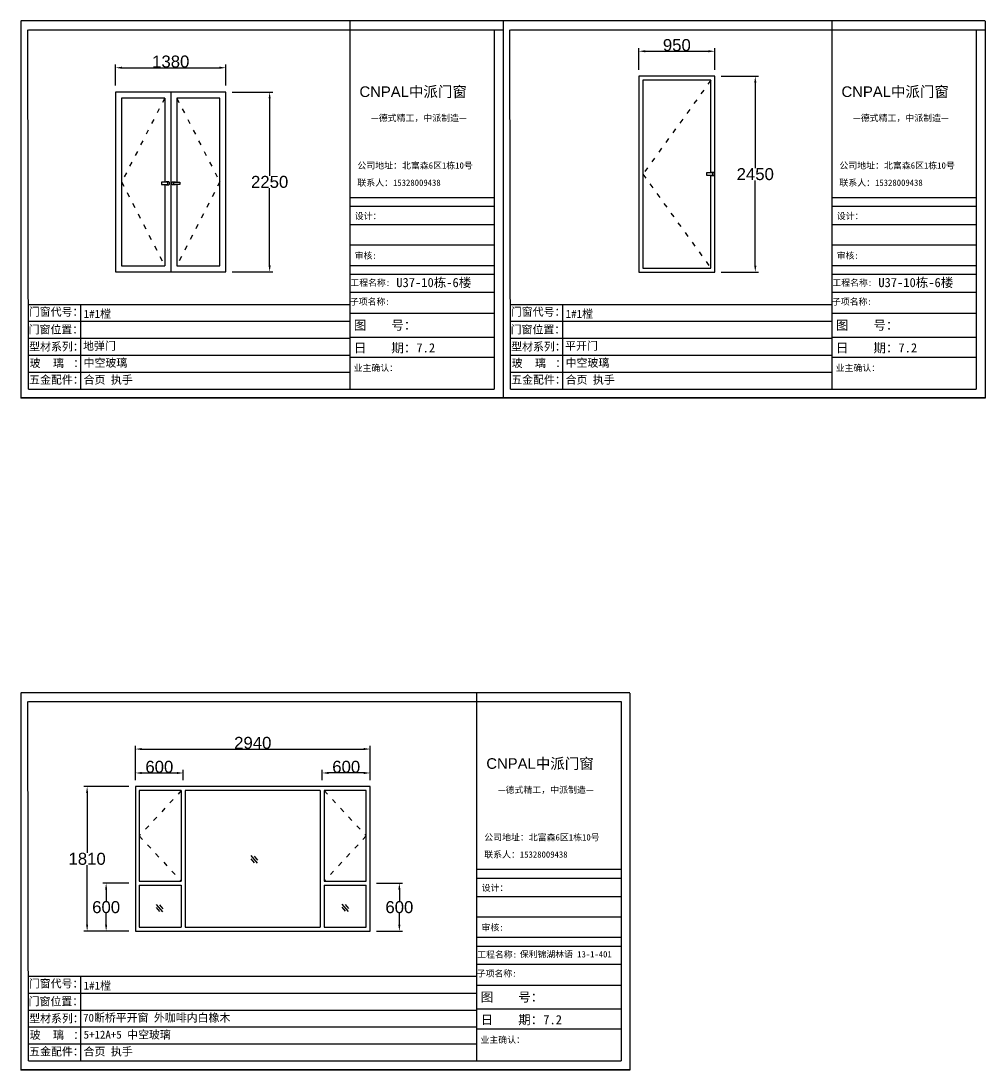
# Model space of a CAD drawing. Header units: inches. Extents: x -138455 to 599497, y -747149 to 13167.
# Drawn here: x 202833 to 214903, y -242050 to -228921 of the extents above; entities that cross this region are included whole.
import ezdxf

# ---------------------------------------------------------------- set-up
doc = ezdxf.new("R2010")
doc.units = ezdxf.units.IN
doc.header["$MEASUREMENT"] = 0
doc.header["$PDMODE"] = 35
doc.header["$PDSIZE"] = -3
doc.linetypes.add('ACAD_ISO03W100', pattern=[30, 12, -18])
doc.layers.add('0 @ 1', color=7, linetype='Continuous')
doc.styles.add('Annotative', font='arialbd.ttf')
doc.styles.add('MtXpl_', font='')
doc.styles.add('MtXpl__1', font='')
doc.styles.get("Standard").update_dxf_attribs({"font": 'arial.ttf'})
doc.styles.get('MtXpl_').set_extended_font_data('SimSun')
doc.styles.get('MtXpl__1').set_extended_font_data('SimSun', bold=True)
doc.dimstyles.get("Standard").update_dxf_attribs({"dimtxt": 80, "dimasz": 70, "dimexe": 40, "dimexo": 80, "dimgap": 0, "dimtad": 1, "dimtih": 1, "dimtoh": 1, "dimdec": 0, "dimzin": 0, "dimdsep": 46, "dimtxsty": 'Standard', "dimcen": 0.09, "dimadec": 0, "dimazin": 0, "dimtfac": 1, "dimtdec": 0, "dimtofl": 0, "dimtmove": 0, "dimatfit": 3, "dimfxl": 0, "dimtolj": 1, "dimtzin": 0, "dimarcsym": 0})

# ---------------------------------------------------------------- blocks, each defined once
blk = doc.blocks.new('*D620')
at = {"color": 0, "lineweight": -2, "transparency": 16777216}
for p, q in [((205478, -229810), (205986, -229810)), ((205946, -229890), (205946, -230859)), ((205946, -231980), (205946, -231012)), ((205478, -232060), (205986, -232060))]:
    blk.add_line(p, q, dxfattribs=at)
at = {"color": 0, "transparency": 16777216}
for points in [[(205933, -229890), (205959, -229890), (205946, -229810)], [(205933, -231980), (205959, -231980), (205946, -232060)]]:
    blk.add_solid(points, dxfattribs=at)
at = {"layer": 'Defpoints', "color": 0, "transparency": 16777216}
for p in [(205398, -229810), (205398, -232060), (205946, -232060)]:
    blk.add_point(p, dxfattribs=at)
at = {"color": 0, "transparency": 16777216, "insert": (205946, -230935), "char_height": 150, "attachment_point": 5}
blk.add_mtext('\\A1;2250', dxfattribs=at)
blk = doc.blocks.new('*D621')
at = {"color": 0, "lineweight": -2, "transparency": 16777216}
for p, q in [((204018, -229730), (204018, -229466)), ((205398, -229730), (205398, -229466)), ((204098, -229506), (205318, -229506))]:
    blk.add_line(p, q, dxfattribs=at)
at = {"color": 0, "transparency": 16777216}
for points in [[(204098, -229492), (204098, -229519), (204018, -229506)], [(205318, -229492), (205318, -229519), (205398, -229506)]]:
    blk.add_solid(points, dxfattribs=at)
at = {"layer": 'Defpoints', "color": 0, "transparency": 16777216}
for p in [(205398, -229506), (204018, -229810), (205398, -229810)]:
    blk.add_point(p, dxfattribs=at)
at = {"color": 0, "transparency": 16777216, "insert": (204708, -229429), "char_height": 150, "attachment_point": 5}
blk.add_mtext('\\A1;1380', dxfattribs=at)
blk = doc.blocks.new('*D622')
at = {"color": 0, "lineweight": -2, "transparency": 16777216}
for p, q in [((211599, -229613), (212066, -229613)), ((212026, -229693), (212026, -230762)), ((212026, -231983), (212026, -230915)), ((211599, -232063), (212066, -232063))]:
    blk.add_line(p, q, dxfattribs=at)
at = {"color": 0, "transparency": 16777216}
for points in [[(212013, -229693), (212040, -229693), (212026, -229613)], [(212013, -231983), (212040, -231983), (212026, -232063)]]:
    blk.add_solid(points, dxfattribs=at)
at = {"layer": 'Defpoints', "color": 0, "transparency": 16777216}
for p in [(211519, -229613), (211519, -232063), (212026, -232063)]:
    blk.add_point(p, dxfattribs=at)
at = {"color": 0, "transparency": 16777216, "insert": (212026, -230838), "char_height": 150, "attachment_point": 5}
blk.add_mtext('\\A1;2450', dxfattribs=at)
blk = doc.blocks.new('*D623')
at = {"color": 0, "lineweight": -2, "transparency": 16777216}
for p, q in [((210569, -229533), (210569, -229259)), ((210649, -229299), (211439, -229299)), ((211519, -229533), (211519, -229259))]:
    blk.add_line(p, q, dxfattribs=at)
at = {"color": 0, "transparency": 16777216}
for points in [[(210649, -229286), (210649, -229313), (210569, -229299)], [(211439, -229286), (211439, -229313), (211519, -229299)]]:
    blk.add_solid(points, dxfattribs=at)
at = {"layer": 'Defpoints', "color": 0, "transparency": 16777216}
for p in [(211519, -229299), (210569, -229613), (211519, -229613)]:
    blk.add_point(p, dxfattribs=at)
at = {"color": 0, "transparency": 16777216, "insert": (211044, -229223), "char_height": 150, "attachment_point": 5}
blk.add_mtext('\\A1;950', dxfattribs=at)
blk = doc.blocks.new('*D628')
at = {"color": 0, "lineweight": -2, "transparency": 16777216}
for p, q in [((204265, -238422), (204265, -238292)), ((204865, -238422), (204865, -238292)), ((204345, -238332), (204785, -238332))]:
    blk.add_line(p, q, dxfattribs=at)
at = {"color": 0, "transparency": 16777216}
for points in [[(204345, -238319), (204345, -238346), (204265, -238332)], [(204785, -238319), (204785, -238346), (204865, -238332)]]:
    blk.add_solid(points, dxfattribs=at)
at = {"layer": 'Defpoints', "color": 0, "transparency": 16777216}
for p in [(204865, -238332), (204265, -238502), (204865, -238502)]:
    blk.add_point(p, dxfattribs=at)
at = {"color": 0, "transparency": 16777216, "insert": (204565, -238256), "char_height": 150, "attachment_point": 5}
blk.add_mtext('\\A1;600', dxfattribs=at)
blk = doc.blocks.new('*D629')
at = {"color": 0, "lineweight": -2, "transparency": 16777216}
for p, q in [((206605, -238422), (206605, -238292)), ((207205, -238422), (207205, -238292)), ((207125, -238332), (206685, -238332))]:
    blk.add_line(p, q, dxfattribs=at)
at = {"color": 0, "transparency": 16777216}
for points in [[(206685, -238319), (206685, -238346), (206605, -238332)], [(207125, -238319), (207125, -238346), (207205, -238332)]]:
    blk.add_solid(points, dxfattribs=at)
at = {"layer": 'Defpoints', "color": 0, "transparency": 16777216}
for p in [(206605, -238332), (206605, -238502), (207205, -238502)]:
    blk.add_point(p, dxfattribs=at)
at = {"color": 0, "transparency": 16777216, "insert": (206905, -238256), "char_height": 150, "attachment_point": 5}
blk.add_mtext('\\A1;600', dxfattribs=at)
blk = doc.blocks.new('123as')
at = {"color": 0}
for p, q in [((90189, 51387), (90252, 51462)), ((90194, 51330), (90312, 51470)), ((90251, 51335), (90314, 51410))]:
    blk.add_line(p, q, dxfattribs=at)
blk = doc.blocks.new('*D630')
at = {"color": 0, "lineweight": -2, "transparency": 16777216}
for p, q in [((207285, -239712), (207610, -239712)), ((207570, -239792), (207570, -239936)), ((207570, -240232), (207570, -240089)), ((207285, -240312), (207610, -240312))]:
    blk.add_line(p, q, dxfattribs=at)
at = {"color": 0, "transparency": 16777216}
for points in [[(207557, -239792), (207584, -239792), (207570, -239712)], [(207557, -240232), (207584, -240232), (207570, -240312)]]:
    blk.add_solid(points, dxfattribs=at)
at = {"layer": 'Defpoints', "color": 0, "transparency": 16777216}
for p in [(207205, -239712), (207205, -240312), (207570, -240312)]:
    blk.add_point(p, dxfattribs=at)
at = {"color": 0, "transparency": 16777216, "insert": (207570, -240012), "char_height": 150, "attachment_point": 5}
blk.add_mtext('\\A1;600', dxfattribs=at)
blk = doc.blocks.new('*D631')
at = {"color": 0, "lineweight": -2, "transparency": 16777216}
for p, q in [((204185, -239712), (203859, -239712)), ((203899, -239792), (203899, -239936)), ((203899, -240232), (203899, -240089)), ((204185, -240312), (203859, -240312))]:
    blk.add_line(p, q, dxfattribs=at)
at = {"color": 0, "transparency": 16777216}
for points in [[(203886, -239792), (203912, -239792), (203899, -239712)], [(203886, -240232), (203912, -240232), (203899, -240312)]]:
    blk.add_solid(points, dxfattribs=at)
at = {"layer": 'Defpoints', "color": 0, "transparency": 16777216}
for p in [(204265, -239712), (203899, -240312), (204265, -240312)]:
    blk.add_point(p, dxfattribs=at)
at = {"color": 0, "transparency": 16777216, "insert": (203899, -240012), "char_height": 150, "attachment_point": 5}
blk.add_mtext('\\A1;600', dxfattribs=at)
blk = doc.blocks.new('*D632')
at = {"color": 0, "lineweight": -2, "transparency": 16777216}
for p, q in [((204265, -238422), (204265, -237993)), ((204345, -238033), (207125, -238033)), ((207205, -238422), (207205, -237993))]:
    blk.add_line(p, q, dxfattribs=at)
at = {"color": 0, "transparency": 16777216}
for points in [[(204345, -238019), (204345, -238046), (204265, -238033)], [(207125, -238019), (207125, -238046), (207205, -238033)]]:
    blk.add_solid(points, dxfattribs=at)
at = {"layer": 'Defpoints', "color": 0, "transparency": 16777216}
for p in [(207205, -238033), (204265, -238502), (207205, -238502)]:
    blk.add_point(p, dxfattribs=at)
at = {"color": 0, "transparency": 16777216, "insert": (205735, -237956), "char_height": 150, "attachment_point": 5}
blk.add_mtext('\\A1;2940', dxfattribs=at)
blk = doc.blocks.new('*D633')
at = {"color": 0, "lineweight": -2, "transparency": 16777216}
for p, q in [((204185, -238502), (203621, -238502)), ((203661, -238582), (203661, -239331)), ((203661, -240232), (203661, -239484)), ((204185, -240312), (203621, -240312))]:
    blk.add_line(p, q, dxfattribs=at)
at = {"color": 0, "transparency": 16777216}
for points in [[(203648, -238582), (203674, -238582), (203661, -238502)], [(203648, -240232), (203674, -240232), (203661, -240312)]]:
    blk.add_solid(points, dxfattribs=at)
at = {"layer": 'Defpoints', "color": 0, "transparency": 16777216}
for p in [(204265, -238502), (203661, -240312), (204265, -240312)]:
    blk.add_point(p, dxfattribs=at)
at = {"color": 0, "transparency": 16777216, "insert": (203661, -239407), "char_height": 150, "attachment_point": 5}
blk.add_mtext('\\A1;1810', dxfattribs=at)

msp = doc.modelspace()

# ---------------------------------------------------------------- linework, layer by layer
for p, q in [((208867.7, -228920.5), (202832.8, -228920.5)), ((202832.8, -228924), (202832.8, -233641.7)), ((206948, -228920.5), (206948, -233526.9)), ((214902.6, -228920.5), (208867.7, -228920.5)), ((208867.7, -228924), (208867.7, -233641.7)), ((208867.7, -228924), (208867.7, -233641.7)), ((212982.9, -228920.5), (212982.9, -233526.9)), ((214902.6, -228924), (214902.6, -233641.7)), ((202927.6, -233526.9), (202919.2, -229031.3)), ((202927.2, -229031.3), (208867.7, -229031.3)), ((208756.9, -229034.8), (208756.9, -233530.5)), ((208962.5, -233526.9), (208954.2, -229031.3)), ((208962.1, -229031.3), (214902.6, -229031.3)), ((214791.8, -229034.8), (214791.8, -233530.5)), ((204632.6, -229885.4), (204632.6, -230939.2)), ((204707.6, -229810.4), (204707.6, -232060.4)), ((204782.6, -229885.4), (204782.6, -230939.2)), ((204632.6, -230966.4), (204632.6, -231985.4)), ((204782.6, -230966.4), (204782.6, -231985.4)), ((206948, -231129.2), (208756.9, -231129.2)), ((212982.9, -231129.2), (214791.8, -231129.2)), ((206948, -231240), (208756.9, -231240)), ((212982.9, -231240), (214791.8, -231240)), ((206948, -231468.5), (208756.9, -231468.5)), ((212982.9, -231468.5), (214791.8, -231468.5)), ((206948, -231722.5), (208756.9, -231722.5)), ((212982.9, -231722.5), (214791.8, -231722.5)), ((206948, -231980.5), (208756.9, -231980.5)), ((212982.9, -231980.5), (214791.8, -231980.5)), ((206948, -232091.3), (208756.9, -232091.3)), ((212982.9, -232091.3), (214791.8, -232091.3)), ((206948, -232315.4), (208756.9, -232315.4)), ((212982.9, -232315.4), (214791.8, -232315.4)), ((202927.2, -232467.7), (206948, -232467.7)), ((203576.3, -232467.7), (203576.3, -233526.9)), ((208962.1, -232467.7), (212982.9, -232467.7)), ((209611.2, -232467.7), (209611.2, -233526.9)), ((206948, -232578), (208756.9, -232578)), ((212982.9, -232578), (214791.8, -232578)), ((202927.2, -232679.5), (206948, -232679.5)), ((208962.1, -232679.5), (212982.9, -232679.5)), ((202927.2, -232891.4), (206948, -232891.4)), ((206948, -232876.2), (208756.9, -232876.2)), ((208962.1, -232891.4), (212982.9, -232891.4)), ((212982.9, -232876.2), (214791.8, -232876.2)), ((202927.2, -233103.2), (206948, -233103.2)), ((206948, -233127.4), (208756.9, -233127.4)), ((208962.1, -233103.2), (212982.9, -233103.2)), ((212982.9, -233127.4), (214791.8, -233127.4)), ((202927.2, -233315.1), (206948, -233315.1)), ((208962.1, -233315.1), (212982.9, -233315.1)), ((202927.6, -233526.9), (208756.9, -233526.9)), ((208962.5, -233526.9), (214791.8, -233526.9)), ((202832.8, -233638.2), (208867.7, -233638.2)), ((208867.7, -233638.2), (202832.8, -233638.2)), ((208867.7, -233641.7), (202832.8, -233641.7)), ((203576.3, -233638.2), (203576.3, -233641.7)), ((208867.7, -233638.2), (214902.6, -233638.2)), ((214902.6, -233638.2), (208867.7, -233638.2)), ((214902.6, -233641.7), (208867.7, -233641.7)), ((209611.2, -233638.2), (209611.2, -233641.7)), ((210456, -237328.7), (202832.8, -237328.7)), ((202832.8, -237332.2), (202832.8, -242049.9)), ((208536.3, -237328.7), (208536.3, -241935.2)), ((210456, -237332.2), (210456, -242049.9)), ((202927.6, -241935.2), (202919.2, -237439.5)), ((202927.2, -237439.5), (210345.2, -237439.5)), ((210345.2, -237439.5), (210345.2, -241935.2)), ((207204.6, -238502.4), (204264.6, -238502.4)), ((204264.6, -238502.4), (204264.6, -240312.4)), ((204839.6, -238552.4), (204839.6, -239687.4)), ((204889.6, -238552.4), (204889.6, -240262.4)), ((206579.6, -238552.4), (206579.6, -240262.4)), ((206629.6, -238552.4), (206629.6, -239687.4)), ((207204.6, -240312.4), (207204.6, -238502.4)), ((208536.3, -239537.4), (210345.2, -239537.4)), ((204314.6, -239687.4), (204839.6, -239687.4)), ((204314.6, -239737.4), (204839.6, -239737.4)), ((204839.6, -239737.4), (204839.6, -240262.4)), ((206629.6, -239687.4), (207154.6, -239687.4)), ((206629.6, -239737.4), (207154.6, -239737.4)), ((206629.6, -239737.4), (206629.6, -240262.4)), ((208536.3, -239648.2), (210345.2, -239648.2)), ((208536.3, -239876.7), (210345.2, -239876.7)), ((208536.3, -240130.7), (210345.2, -240130.7)), ((204264.6, -240312.4), (207204.6, -240312.4)), ((208536.3, -240388.7), (210345.2, -240388.7)), ((208536.3, -240499.5), (210345.2, -240499.5)), ((208536.3, -240723.6), (210345.2, -240723.6)), ((202927.2, -240875.9), (208536.3, -240875.9)), ((203576.3, -240875.9), (203576.3, -241935.2)), ((208536.3, -240986.2), (210345.2, -240986.2)), ((202927.2, -241087.8), (208536.3, -241087.8)), ((202927.2, -241299.6), (208536.3, -241299.6)), ((208536.3, -241284.4), (210345.2, -241284.4)), ((202927.2, -241511.5), (208536.3, -241511.5)), ((208536.3, -241535.6), (210345.2, -241535.6)), ((202927.2, -241723.3), (208536.3, -241723.3)), ((202927.6, -241935.2), (210345.2, -241935.2)), ((202832.8, -242046.4), (210456, -242046.4)), ((210456, -242046.4), (202832.8, -242046.4)), ((210456, -242049.9), (202832.8, -242049.9)), ((203576.3, -242046.4), (203576.3, -242049.9))]:
    msp.add_line(p, q)
for points in [[(210568.9, -232063.2), (211518.9, -232063.2), (211518.9, -229613.2), (210568.9, -229613.2)], [(204017.6, -232060.4), (205397.6, -232060.4), (205397.6, -229810.4), (204017.6, -229810.4)], [(204672.2, -230966.4), (204672.2, -230966.4), (204672.2, -230939.2), (204672.2, -230939.2), (204594.1, -230939.2), (204594.1, -230939.2), (204594.1, -230966.4), (204594.1, -230966.4)], [(204744.6, -230966.4), (204744.6, -230966.4), (204744.6, -230939.2), (204744.6, -230939.2), (204822.8, -230939.2), (204822.8, -230939.2), (204822.8, -230966.4), (204822.8, -230966.4)], [(211493.9, -230850), (211493.9, -230850), (211493.9, -230822.7), (211493.9, -230822.7), (211415.8, -230822.7), (211415.8, -230822.7), (211415.8, -230850), (211415.8, -230850)]]:
    msp.add_lwpolyline(points, close=True)
for points in [[(211468.9, -230822.7), (211468.9, -229663.2), (210618.9, -229663.2), (210618.9, -232013.2), (211468.9, -232013.2), (211468.9, -230850)], [(204632.6, -229885.4), (204092.6, -229885.4), (204092.6, -231985.4), (204632.6, -231985.4)], [(204782.6, -231985.4), (205322.6, -231985.4), (205322.6, -229885.4), (204782.6, -229885.4)], [(204839.6, -238552.4), (204314.6, -238552.4), (204314.6, -239687.4)], [(206579.6, -238552.4), (204889.6, -238552.4)], [(207154.6, -239687.4), (207154.6, -238552.4), (206629.6, -238552.4)], [(204314.6, -239737.4), (204314.6, -240262.4), (204839.6, -240262.4)], [(206629.6, -240262.4), (207154.6, -240262.4), (207154.6, -239737.4)], [(204889.6, -240262.4), (206579.6, -240262.4)]]:
    msp.add_lwpolyline(points)
at = {"linetype": 'ACAD_ISO03W100', "ltscale": 5}
for points in [[(211468.9, -229663.2), (210618.9, -230838.2), (211468.9, -232013.2)], [(204632.6, -229885.4), (204092.6, -230935.4), (204632.6, -231985.4)], [(204782.6, -229885.4), (205322.6, -230935.4), (204782.6, -231985.4)], [(204839.6, -238553.4), (204314.6, -239119.9), (204839.6, -239687.4)], [(206629.6, -238552.4), (207154.6, -239119.9), (206629.6, -239687.4)]]:
    msp.add_lwpolyline(points, dxfattribs=at)
for points in [[(204650.4, -230966.4), (204650.4, -230972.5), (204680.1, -230972.5, 0.4142136), (204694.1, -230958.5), (204694.1, -230946.7, 0.4142136), (204680.1, -230932.7), (204650.4, -230932.7), (204650.4, -230939.2)], [(204766.4, -230966.4), (204766.4, -230972.5), (204736.8, -230972.5, -0.4142136), (204722.8, -230958.5), (204722.8, -230946.7, -0.4142136), (204736.8, -230932.7), (204766.4, -230932.7), (204766.4, -230939.2)], [(211472.1, -230850), (211472.1, -230856.1), (211501.8, -230856.1, 0.4142136), (211515.8, -230842.1), (211515.8, -230830.2, 0.4142136), (211501.8, -230816.2), (211472.1, -230816.2), (211472.1, -230822.7)]]:
    msp.add_lwpolyline(points, format="xyb")

# ---------------------------------------------------------------- block references
at = {"xscale": -0.6684526412304121, "yscale": 0.6684526412304121, "zscale": 0.6684526412304121}
for p in [(266084, -273772.2), (264900.5, -274382), (267224.1, -274377.9)]:
    msp.add_blockref('123as', p, dxfattribs=at)

# ---------------------------------------------------------------- texts
for p in [(207070.7, -229872), (213105.7, -229872), (208659, -238280.3)]:
    msp.add_text('CNPAL', height=132.94).set_placement(p)
for s, height, style, p in [('中派门窗', 132.94, 'MtXpl_', (207690, -229872)), ('中派门窗', 132.94, 'MtXpl_', (213724.9, -229872)), ('—德式精工，中派制造—', 79.764, 'MtXpl_', (207214.8, -230174.7)), ('—德式精工，中派制造—', 79.764, 'MtXpl_', (213249.7, -230174.7)), ('公司地址：北富森6区1栋10号', 79.764, 'MtXpl_', (207044.3, -230769.3)), ('公司地址：北富森6区1栋10号', 79.764, 'MtXpl_', (213079.2, -230769.3)), ('联系人：15328009438', 79.764, 'MtXpl_', (207044.3, -230984.5)), ('联系人：15328009438', 79.764, 'MtXpl_', (213079.2, -230984.5)), ('设计：', 79.27, 'MtXpl_', (207012.3, -231401.2)), ('设计：', 79.27, 'MtXpl_', (213047.2, -231401.2)), ('审核:', 79.27, 'MtXpl_', (207010.8, -231896.7)), ('审核:', 79.27, 'MtXpl_', (213045.7, -231896.7)), ('U37-10栋-6楼 ', 114.86, 'MtXpl_', (207531.8, -232251.3)), ('U37-10栋-6楼 ', 114.86, 'MtXpl_', (213566.7, -232251.3)), ('工程名称:', 79.27, 'MtXpl_', (206956.8, -232236.1)), ('工程名称:', 79.27, 'MtXpl_', (212991.7, -232236.1)), ('子项名称:', 79.27, 'MtXpl_', (206950.8, -232473.1)), ('子项名称:', 79.27, 'MtXpl_', (212985.7, -232473.1)), ('1#1樘', 100.15, 'MtXpl__1', (203618.7, -232635.9)), ('1#1樘', 100.15, 'MtXpl__1', (209653.6, -232635.9)), ('图    号：', 114.86, 'MtXpl_', (207000.7, -232785.1)), ('图    号：', 114.86, 'MtXpl_', (213035.7, -232785.1)), ('地弹门', 100.15, 'MtXpl__1', (203610.5, -233037.2)), ('日    期：7.2', 114.86, 'MtXpl_', (207000.7, -233068.7)), ('平开门', 100.15, 'MtXpl__1', (209645.4, -233037.2)), ('日    期：7.2', 114.86, 'MtXpl_', (213035.7, -233068.7)), ('中空玻璃', 100.15, 'MtXpl__1', (203617.1, -233249.1)), ('中空玻璃', 100.15, 'MtXpl__1', (209652, -233249.1)), ('业主确认：', 79.27, 'MtXpl_', (206998.3, -233302.7)), ('业主确认：', 79.27, 'MtXpl_', (213033.2, -233302.7)), ('合页 执手 ', 100.15, 'MtXpl__1', (203617.1, -233460.9)), ('合页 执手 ', 100.15, 'MtXpl__1', (209652, -233460.9)), ('中派门窗', 132.94, 'MtXpl_', (209278.3, -238280.3)), ('—德式精工，中派制造—', 79.764, 'MtXpl_', (208803.1, -238582.9)), ('公司地址：北富森6区1栋10号', 79.764, 'MtXpl_', (208632.6, -239177.5)), ('联系人：15328009438', 79.764, 'MtXpl_', (208632.6, -239392.7)), ('设计：', 79.27, 'MtXpl_', (208600.6, -239809.4)), ('审核:', 79.27, 'MtXpl_', (208599.1, -240305)), ('工程名称:', 79.27, 'MtXpl_', (208545.1, -240644.3)), ('保利锦湖林语 13-1-401 ', 79.27, 'MtXpl_', (209077.5, -240640.9)), ('子项名称:', 79.27, 'MtXpl_', (208539.1, -240881.3)), ('1#1樘', 100.15, 'MtXpl__1', (203618.7, -241044.1)), ('图    号：', 114.86, 'MtXpl_', (208589, -241193.3)), ('70断桥平开窗 外咖啡内白橡木', 100.148, 'MtXpl__1', (203610.5, -241445.4)), ('日    期：7.2', 114.86, 'MtXpl_', (208589, -241477)), ('5+12A+5 中空玻璃', 100.148, 'MtXpl__1', (203617.1, -241657.3)), ('业主确认：', 79.27, 'MtXpl_', (208586.6, -241710.9)), ('合页 执手 ', 100.15, 'MtXpl__1', (203617.1, -241869.1))]:
    msp.add_text(s, height=height, dxfattribs=dict(style=style)).set_placement(p)
at = {"layer": '0 @ 1', "style": 'Annotative'}
for s, p in [('门窗代号：', (202931, -232610.4)), ('门窗代号：', (208966, -232610.4)), ('门窗位置：', (202928.9, -232832.1)), ('门窗位置：', (208963.8, -232832.1)), ('型材系列：', (202935.2, -233046.4)), ('型材系列：', (208970.1, -233046.4)), ('玻    璃   ：', (202941.7, -233253.3)), ('玻    璃   ：', (208976.6, -233253.3)), ('五金配件：', (202935.4, -233460.5)), ('五金配件：', (208970.3, -233460.5)), ('门窗代号：', (202931, -241018.7)), ('门窗位置：', (202928.9, -241240.3)), ('型材系列：', (202935.2, -241454.6)), ('玻    璃   ：', (202941.7, -241661.5)), ('五金配件：', (202935.4, -241868.7))]:
    msp.add_text(s, height=100.15, dxfattribs=at).set_placement(p)

# ---------------------------------------------------------------- dimensions: what is measured, and where the dimension line sits
for base, p1, p2, picture, middle in [((211518.9, -229299.4), (210568.9, -229613.2), (211518.9, -229613.2), '*D623', (211043.9, -229222.8)), ((205397.6, -229505.6), (204017.6, -229810.4), (205397.6, -229810.4), '*D621', (204707.6, -229428.9)), ((207204.6, -238032.6), (204264.6, -238502.4), (207204.6, -238502.4), '*D632', (205734.6, -237956)), ((204864.6, -238332.3), (204264.6, -238502.4), (204864.6, -238502.4), '*D628', (204564.6, -238255.7))]:
    dim = msp.add_linear_dim(base=base, p1=p1, p2=p2, dimstyle='Standard', override={"dimtxt": 150, "dimasz": 80})
    dim.commit()
    dim.dimension.update_dxf_attribs({"geometry": picture, "text_midpoint": middle})
for base, p1, p2, angle, picture, middle in [((212026.2, -232063.2), (211518.9, -229613.2), (211518.9, -232063.2), 90, '*D622', (212026.2, -230838.2)), ((205946, -232060.4), (205397.6, -229810.4), (205397.6, -232060.4), 90, '*D620', (205946, -230935.4)), ((206604.6, -238332.3), (207204.6, -238502.4), (206604.6, -238502.4), 180, '*D629', (206904.6, -238255.7)), ((203660.9, -240312.4), (204264.6, -238502.4), (204264.6, -240312.4), 90, '*D633', (203660.9, -239407.4)), ((203899, -240312.4), (204264.6, -239712.4), (204264.6, -240312.4), 90, '*D631', (203899, -240012.4)), ((207570.2, -240312.4), (207204.6, -239712.4), (207204.6, -240312.4), 90, '*D630', (207570.2, -240012.4))]:
    dim = msp.add_linear_dim(base=base, p1=p1, p2=p2, angle=angle, dimstyle='Standard', override={"dimtxt": 150, "dimasz": 80})
    dim.commit()
    dim.dimension.update_dxf_attribs({"geometry": picture, "text_midpoint": middle})

doc.saveas('drawing.dxf')
